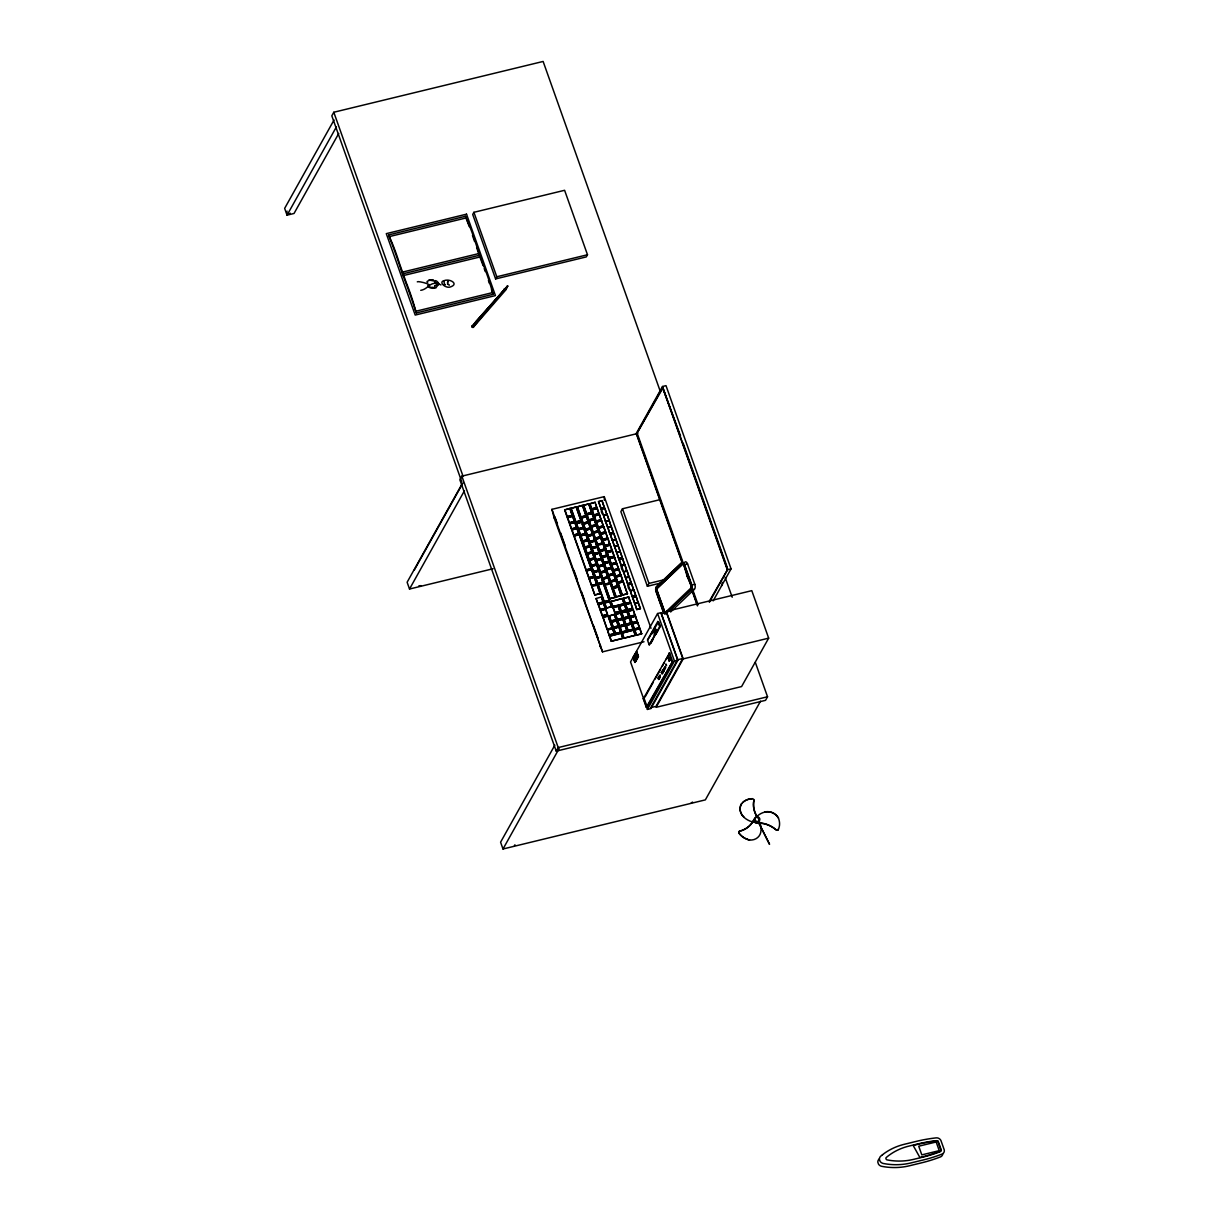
<?xml version="1.0" encoding="UTF-8"?>
<svg xmlns="http://www.w3.org/2000/svg" width="1229" height="1229" viewBox="0 0 1229 1229"><rect width="100%" height="100%" fill="white"/><g stroke="black" fill="none" stroke-linecap="round" stroke-linejoin="round"><path stroke-width="1.5" d="M434.728 286.296C435.696 290.443 426.478 287.294 427.922 285.358M443.961 281.61L444.483 284.068M635.332 656.486L636.115 659.42L637.037 658.575L635.516 653.505L636.238 656.178M634.087 658.974C638.358 668.822 632.382 644.902 634.978 660.879L634.502 658.99L635.285 661.678M758.401 818.591A24.565 22.153 29.2 0 1 753.93 800.417L753.654 799.234L753.853 800.555A24.565 22.153 29.2 0 0 757.279 817.254M665.78 667.408L664.935 668.822L665.411 666.395M664.29 669.006C667.04 664.336 661.955 669.098 664.981 668.837M635.193 661.924C631.291 658.437 640.708 659.036 636.806 654.611M635.961 656.593C637.882 661.202 637.436 651.17 637.375 655.595M636.007 653.598L636.054 654.473L635.931 652.937M686.965 575.034L687.042 575.833M637.236 658.037C637.728 657.269 635.808 652.983 637.298 656.317M636.054 656.455C637.697 662.477 635.593 654.996 637.175 654.058M637.897 657.208C635.869 650.233 637.728 661.002 636.223 655.81M636.852 657.423L636.514 656.056M635.7 656.563L636.668 658.375M636.315 659.42C635.7 657.638 635.716 661.11 634.963 661.817C636.146 661.31 635.239 658.821 634.625 657.315M634.195 658.606C635.9 655.334 635.531 661.571 635.7 661.018C633.964 654.996 635.316 663.721 636.714 659.251M753.93 820.434L753.792 819.835A24.565 22.153 29.2 0 1 739.689 831.219M759.03 821.295L759.23 821.279A18.881 17.022 29.2 0 1 760.751 832.325A11.522 10.385 29.2 0 1 749.582 840.006L747.201 839.361A15.547 14.026 29.2 0 1 739.274 833.631L738.89 832.801M634.225 658.836C632.874 656.962 635.562 661.678 634.825 658.283M666.441 665.657L665.857 664.013L666.517 665.258M444.022 284.575L445.436 284.652M738.998 832.985L739.197 831.326L738.706 832.125M668.576 658.053C671.357 658.775 668.084 663.952 668.668 657.822M635.593 653.859L635.915 655.41M634.702 657.761L635.163 655.748M686.796 575.049L683.923 565.186A1.89 0.999 81.9 0 0 682.494 564.28L657.254 588.23A1.89 0.999 81.9 0 0 657.023 590.719L664.413 611.059A1.89 0.999 81.9 0 0 665.841 611.95L690.928 588.03A1.89 0.999 81.9 0 0 691.159 585.542L686.996 576.094M438.292 283.1C431.302 282.808 435.435 277.355 438.814 283.745L437.908 285.174M721.5 585.941L722.452 582.392M447.479 282.501L448.047 281.088M434.774 285.835L436.187 285.097M778.51 829.068L777.174 830.358L778.003 829.898M660.28 391.375L543.126 61.45L333.796 112.254L331.815 115.818L461.766 481.799M334.042 119.996L284.652 208.377L287.048 215.167L294.038 213.462L338.758 133.423M287.048 215.167L336.454 126.787M473.902 212.31L472.704 214.445L495.594 278.922L586.294 256.907L587.493 254.756L564.603 190.295L473.902 212.31L496.793 276.771L495.594 278.922M637.82 433.438L461.843 476.161L459.846 479.709L556.23 751.134L765.544 700.33L767.541 696.766L755.328 662.385M462.073 483.903L407.122 582.239L409.518 589.029L493.059 568.75M414.265 570.118L462.934 483.028M409.518 589.029L464.485 490.678M644.011 641.768L602.517 651.846L554.156 518.008L554.863 516.718M564.633 509.943L570.026 508.391L572.268 515.458L567.045 516.733L564.633 509.943L570.026 508.391M570.917 508.422L576.309 506.87L580.964 520.727L575.725 521.987L570.917 508.422L576.309 506.87M567.045 516.733L572.437 515.181M567.399 517.762L572.806 516.195L574.45 521.588L569.211 522.863L567.399 517.762L572.806 516.195M577.2 506.901L582.592 505.334L586.033 515.796L580.81 517.071L577.2 506.901L582.592 505.334M569.211 522.863L574.604 521.28M569.565 523.877L574.972 522.31L576.616 527.687L571.377 528.962L569.565 523.877L574.972 522.31M583.468 505.365L588.86 503.813L591.717 512.585L586.479 513.86L583.468 505.365L588.86 503.813M571.377 528.962L576.785 527.395M575.725 521.987L581.117 520.435M571.746 529.976L577.138 528.409L578.782 533.801L573.544 535.076L571.746 529.976L577.138 528.409M576.34 523.708L581.732 522.141L583.376 527.533L578.137 528.793L576.34 523.708L581.732 522.141M580.81 517.071L586.202 515.519M581.163 518.116L586.571 516.549L588.215 521.926L582.976 523.201L581.163 518.116L586.571 516.549M589.751 503.844L595.159 502.277L596.787 507.669L591.564 508.929L589.751 503.844L595.159 502.277M573.544 535.076L578.951 533.494M573.912 536.074L579.305 534.523L591.195 568.735L585.956 569.995L573.912 536.074L579.305 534.523M578.137 528.793L583.545 527.226M586.479 513.86L591.871 512.293M578.506 529.807L583.898 528.24L585.542 533.632L580.303 534.907L578.506 529.807L583.898 528.24M586.847 514.89L592.24 513.323L593.884 518.715L588.645 519.975L586.847 514.89L592.24 513.323M582.976 523.201L588.368 521.634M591.564 508.929L596.956 507.362M583.329 524.215L588.737 522.648L590.381 528.04L585.142 529.3L583.329 524.215L588.737 522.648M591.917 509.958L597.325 508.391L598.953 513.768L593.73 515.043L591.917 509.958L597.325 508.391M713.143 600.889L731.055 568.858L665.995 385.645L662.508 386.49L636.238 433.484L682.156 562.805A3.395 1.813 81.9 0 1 684.599 564.541M598.477 501.724L602.118 500.602L604.376 507.669L600.889 508.514L598.477 501.724L602.118 500.602M682.679 563.512L636.637 433.883L662.585 387.458L680.543 435.896M580.303 534.907L585.711 533.34M588.645 519.975L594.053 518.408M636.637 433.883L663.291 387.289M580.672 535.921L586.064 534.354L587.708 539.746L582.485 541.006L580.672 535.921L586.064 534.354M589.014 521.004L594.406 519.421L596.05 524.814L590.826 526.089L589.014 521.004L594.406 519.421M585.142 529.3L590.55 527.733M593.73 515.043L599.122 513.476M585.511 530.329L590.903 528.762L592.547 534.139L587.308 535.414L585.511 530.329L590.903 528.762M594.083 516.057L599.491 514.49L601.135 519.882L595.896 521.157L594.083 516.057L599.491 514.49M582.485 541.006L587.877 539.439M590.826 526.089L596.219 524.522M600.889 508.514L604.53 507.377M582.838 542.02L588.245 540.453L589.874 545.845L584.651 547.12L582.838 542.02L588.245 540.453M591.18 527.103L596.587 525.536L598.216 530.928L592.992 532.188L591.18 527.103L596.587 525.536M606.942 514.168C602.318 518.961 598.016 506.84 604.898 508.407L606.788 514.459L604.898 508.407M587.308 535.414L592.716 533.847M595.896 521.157L601.304 519.575M587.677 536.428L593.069 534.861L594.713 540.253L589.474 541.528L587.677 536.428L591.164 535.583M596.265 522.171L601.657 520.604L603.301 525.981L598.062 527.256L596.265 522.171L601.657 520.604M584.651 547.12L590.043 545.553M592.992 532.188L598.385 530.621M585.004 548.134L590.412 546.567L592.055 551.959L586.817 553.219L585.004 548.134L590.412 546.567M593.515 532.91L595.159 538.302L600.551 536.735L598.753 531.635L593.515 532.91L595.159 538.302M603.577 515.35L605.467 521.403L609.108 520.282L607.065 514.505L603.577 515.35L605.467 521.403M593.069 534.861L594.713 540.253M589.474 541.528L594.882 539.946M598.062 527.256L603.47 525.689M589.843 542.542L595.235 540.975L596.879 546.352L591.656 547.627L589.843 542.542L595.235 540.975M598.6 527.978L600.228 533.371L605.636 531.788L603.823 526.703L598.6 527.978L600.228 533.371M607.065 514.505L609.108 520.282M586.817 553.219L592.209 551.652M598.753 531.635L595.097 532.787M587.17 554.248L592.578 552.666L594.221 558.058L588.983 559.333L587.17 554.248L592.578 552.666M595.512 539.316L600.92 537.749L602.563 543.141L597.325 544.401L595.512 539.316L600.92 537.749M609.799 533.616L607.909 527.564L609.799 533.616L613.44 532.495L611.397 526.719L607.633 527.518L605.574 521.741L609.231 520.62L611.12 526.673L609.231 520.62M591.656 547.627L597.048 546.06M600.167 527.856L603.823 526.703M592.009 548.641L597.417 547.074L599.045 552.466L593.822 553.741L592.009 548.641L597.417 547.074M600.597 534.385L605.989 532.818L607.633 538.194L602.394 539.47L600.597 534.385L605.989 532.818M588.983 559.333L594.39 557.766M597.325 544.401L602.732 542.834M589.352 560.347L594.744 558.78L596.388 564.172L591.149 565.432L589.352 560.347L594.744 558.78M597.693 545.43L599.491 550.515L597.693 545.43L603.086 543.863L604.898 548.948L599.491 550.515M607.633 527.518L611.274 526.381M593.822 553.741L599.214 552.159M602.394 539.47L607.802 537.903M594.175 554.755L599.583 553.188L601.211 558.565L595.988 559.84L594.175 554.755L597.663 553.91M585.956 569.995L591.349 568.443M602.763 540.483L608.171 538.916L609.799 544.309L604.576 545.584L602.763 540.483L608.171 538.916M586.325 571.009L591.717 569.457L593.96 576.524L588.722 577.799L586.325 571.009L591.717 569.457M607.756 527.856L611.397 526.719M659.666 499.742L622.458 508.775L620.86 511.633L647.376 586.264L662.262 582.654M591.149 565.432L596.557 563.865M603.086 543.863L604.729 549.24M591.518 566.461L596.91 564.879L598.554 570.271L593.315 571.546L591.518 566.461L596.91 564.879M600.029 551.237L601.657 556.614L607.065 555.047L605.252 549.962L600.029 551.237L601.657 556.614M599.583 553.188L601.211 558.565M595.988 559.84L601.38 558.273M610.321 534.354L612.211 540.407L615.852 539.27L613.809 533.509L610.321 534.354L612.365 540.13M604.576 545.584L609.968 544.001M596.342 560.854L601.749 559.287L603.393 564.679L598.154 565.954L596.342 560.854L601.749 559.287M605.098 546.29L606.742 551.683L612.134 550.116L610.337 545.031L605.098 546.29L606.742 551.683M588.722 577.799L594.114 576.247M613.809 533.509L615.852 539.27M589.09 578.813L594.483 577.261L596.726 584.328L591.502 585.603L589.09 578.813L594.483 577.261M593.315 571.546L598.723 569.979M601.596 551.114L605.252 549.962M593.684 572.56L599.076 570.993L600.72 576.386L595.481 577.645L593.684 572.56L599.076 570.993M602.195 557.336L603.838 562.728L609.231 561.161L607.418 556.076L602.195 557.336L603.838 562.728M598.154 565.954L603.562 564.372M612.488 540.468L614.377 546.521L618.018 545.384L615.975 539.608L612.488 540.468L614.531 546.229M606.68 546.168L610.337 545.031M598.523 566.968L603.915 565.401L605.559 570.778L600.32 572.053L598.523 566.968L603.915 565.401M607.264 552.405L608.908 557.797L614.3 556.23L612.503 551.13L607.264 552.405L608.908 557.797M615.975 539.608L618.018 545.384M595.481 577.645L600.889 576.078M603.762 557.213L607.418 556.076M591.502 585.603L596.895 584.052M596.019 578.367L597.663 583.76L603.055 582.193L601.258 577.092L596.019 578.367L597.663 583.76M604.192 563.742L609.599 562.175L611.228 567.568L606.005 568.843L604.192 563.742L609.599 562.175M591.856 586.617L594.867 595.097L591.856 586.617L597.248 585.065L600.259 593.546L594.867 595.097M600.32 572.053L605.728 570.486M614.654 546.567L616.543 552.62L620.199 551.483L618.141 545.722L614.654 546.567L616.697 552.343M608.847 552.282L612.503 551.13M600.689 573.067L606.081 571.5L607.725 576.893L602.487 578.168L600.689 573.067L606.081 571.5M609.261 558.811L614.669 557.244L616.313 562.636L611.074 563.896L609.261 558.811L614.669 557.244M618.141 545.722L620.199 551.483M601.258 577.092L597.601 578.244M606.005 568.843L611.397 567.26M597.248 585.065L600.105 593.837M598.016 584.758L603.408 583.207L609.277 600.459L604.038 601.734L598.016 584.758L603.408 583.207M606.358 569.857L611.765 568.29L613.394 573.666L608.171 574.942L606.358 569.857L611.765 568.29M602.487 578.168L607.894 576.601M616.82 552.681L618.709 558.734L622.366 557.597L620.307 551.836L616.82 552.681L618.709 558.734M611.074 563.896L616.482 562.329M602.855 579.182L608.247 577.615L609.891 583.007L604.653 584.267L602.855 579.182L608.247 577.615M611.443 564.91L616.835 563.343L618.479 568.735L613.24 570.01L611.443 564.91L616.835 563.343M620.307 551.836L622.197 557.889M608.171 574.942L613.563 573.375M608.524 575.955L613.932 574.389L615.575 579.781L610.337 581.056L608.524 575.955L613.932 574.389M596.08 598.508L597.878 603.608L596.08 598.508L601.473 596.941L603.285 602.041L597.878 603.608M604.653 584.267L610.06 582.7M613.24 570.01L618.648 568.443M619.078 559.748L622.719 558.611L624.609 564.664L621.121 565.509L619.078 559.748L622.719 558.611M605.021 585.265L609.845 598.846L605.021 585.265L610.414 583.714L615.237 597.279L609.845 598.846M613.609 571.024L619.001 569.457L620.645 574.849L615.406 576.109L613.609 571.024L619.001 569.457M601.473 596.941L603.116 602.333M610.337 581.056L615.744 579.473M610.705 582.07L616.098 580.503L617.741 585.88L612.503 587.155L610.705 582.07L616.098 580.503M598.246 604.622L603.639 603.055L605.282 608.447L600.059 609.707L598.246 604.622L603.639 603.055M610.414 583.714L615.068 597.571M621.121 565.509L624.778 564.388M615.406 576.109L620.814 574.542M626.944 570.486C622.32 575.28 618.018 563.159 624.885 564.726L626.775 570.778L624.885 564.726M615.775 577.123L621.167 575.556L622.811 580.948L617.588 582.223L615.775 577.123L621.167 575.556M604.038 601.734L609.43 600.167M612.503 587.155L617.91 585.588M600.059 609.707L605.451 608.14M604.699 602.794L606.327 608.186L611.735 606.619L609.922 601.534L604.699 602.794L606.327 608.186M600.413 610.721L605.82 609.154L607.449 614.546L602.225 615.821L600.413 610.721L605.82 609.154M612.994 588.491L618.387 586.94L621.229 595.712L616.006 596.971L612.994 588.491L618.387 586.94M617.588 582.223L622.98 580.656M627.067 570.824L628.941 576.877L627.067 570.824L623.41 571.961L625.453 577.722L629.233 576.939L631.276 582.7L627.635 583.836L625.745 577.784L627.635 583.836M617.941 583.237L623.333 581.686L627.389 593.837L622.166 595.113L617.941 583.237L623.333 581.686M606.266 602.671L609.922 601.534M602.225 615.821L607.618 614.254M610.813 601.565L622.473 598.477L624.132 603.854L612.61 606.65L610.813 601.565L622.473 598.477M612.426 627.819L607.034 629.371L602.978 617.204L608.217 615.944L612.426 627.819L608.785 628.941M625.453 577.722L629.11 576.601M616.006 596.971L621.398 595.42M612.61 606.65L624.286 603.577M625.576 578.06L629.233 576.939M602.824 617.496L608.217 615.944M612.979 607.679L618.371 606.112L620.015 611.504L614.777 612.764L612.979 607.679L618.371 606.112M609.108 615.99L614.5 614.423L616.144 619.815L610.905 621.075L609.108 615.99L614.5 614.423M622.166 595.113L627.558 593.561M633.688 589.49C629.064 594.283 624.762 582.162 631.645 583.714L633.519 589.766L631.645 583.714M614.777 612.764L620.184 611.197M610.905 621.075L616.313 619.508M619.247 606.158L624.655 604.591L626.298 609.968L621.06 611.243L619.247 606.158L624.655 604.591M623.364 598.523L628.756 596.956L630.4 602.348L625.177 603.608L623.364 598.523L628.756 596.956M615.376 614.469L620.783 612.902L622.427 618.279L617.188 619.554L615.376 614.469L620.783 612.902M611.335 622.258L616.728 620.691L618.371 626.083L613.133 627.358L611.335 622.258L616.728 620.691M607.449 629.77L609.092 635.163L614.485 633.58L612.687 628.495L607.449 629.77L609.092 635.163M630.323 590.673L632.213 596.726L635.854 595.589L633.811 589.828L630.323 590.673L632.213 596.726M599.813 646.608L600.535 645.317M621.06 611.243L626.452 609.676M625.177 603.608L630.569 602.041M617.188 619.554L622.596 617.987M625.53 604.637L630.938 603.055L632.566 608.447L627.343 609.722L625.53 604.637L630.938 603.055M633.811 589.828L635.7 595.881M613.133 627.358L618.54 625.791M609.031 629.647L612.687 628.495M621.828 612.641L623.472 618.033L628.864 616.466L627.067 611.366L621.828 612.641L623.472 618.033M617.603 620.737L623.011 619.17L624.655 624.562L619.416 625.838L617.603 620.737L623.011 619.17M609.446 636.161L621.121 633.089L622.765 638.45L611.259 641.246L609.446 636.161L619.324 633.765M613.563 628.541L618.955 626.974L620.599 632.367L615.36 633.626L613.563 628.541L617.05 627.696M636.791 609.615L634.901 603.562L636.791 609.615L640.432 608.493L638.389 602.717L634.61 603.516L632.566 597.74L636.223 596.618L638.097 602.671L636.223 596.618M627.343 609.722L632.735 608.155M623.41 612.518L627.067 611.366M619.416 625.838L624.824 624.255M618.955 626.974L620.599 632.367M611.259 641.246L622.934 638.174M615.36 633.626L620.768 632.059M627.942 611.412L633.334 609.845L634.978 615.237L629.755 616.512L627.942 611.412L633.334 609.845M623.886 619.216L629.294 617.649L630.938 623.042L625.699 624.301L623.886 619.216L629.294 617.649M619.846 627.02L625.238 625.453L626.882 630.83L621.644 632.105L619.846 627.02L625.238 625.453M554.832 745.158L500.587 842.203L502.999 848.993L705.354 799.879L760.521 701.16M634.61 603.516L638.266 602.379M629.755 616.512L635.147 614.93M625.699 624.301L631.091 622.734M621.121 633.089L622.166 636.76M621.644 632.105L627.051 630.538M647.376 586.264L648.958 583.422L663.844 579.811M634.732 603.854L638.389 602.717M630.17 617.695L635.577 616.128L637.206 621.505L631.983 622.78L630.17 617.695L635.577 616.128M622.012 633.119L633.688 630.031L635.332 635.408L623.825 638.204L622.012 633.119L633.688 630.031M626.114 625.5L631.522 623.917L633.165 629.309L627.927 630.585L626.114 625.5L631.522 623.917M556.23 751.134L558.212 747.57L767.541 696.766M502.999 848.993L559.118 748.584M631.983 622.78L637.375 621.213M623.825 638.204L635.485 635.116M627.927 630.585L633.319 629.018M632.397 623.963L637.805 622.396L639.433 627.789L634.21 629.064L632.397 623.963L637.805 622.396M634.21 629.064L639.602 627.497M634.563 630.078L639.971 628.511L641.615 633.903L636.376 635.163L634.563 630.078L639.971 628.511M636.376 635.163L641.768 633.596M657.592 613.517L630.538 661.939L647.406 709.425L650.894 708.58L677.947 660.173L661.079 612.672L657.592 613.517L674.46 661.018L647.406 709.425M633.242 657.331L636.607 651.585L638.419 656.67L635.055 662.416L633.242 657.331L635.055 662.416M657.807 621.459L647.468 639.971L649.265 645.056L660.311 626.375L657.807 621.459L659.62 626.544M647.668 640.155L658.544 621.766L660.111 626.175L649.235 644.58M651.616 633.626L654.197 629.002M651.677 634.056L654.166 629.601L654.243 635.608M650.771 642.905L653.275 638.419M658.375 629.294L655.042 634.179L654.366 628.157M650.832 643.335L653.413 638.711M656.009 634.087L657.73 630.999M643.289 698.779L669.636 652.998L672.647 661.479L647.176 707.059L646.3 707.274L643.289 698.779L644.165 698.579L647.176 707.059M645.071 696.951L653.26 682.295M655.088 679.038L660.541 669.283M662.354 666.026L664.182 662.769M665.995 659.512L669.636 652.998M658.099 678.131L659.681 675.289L660.157 676.641L658.575 679.499L658.099 678.131L660.388 675.12M661.279 672.447L663.568 669.421L664.044 670.788L662.462 673.63L661.279 672.447L663.568 669.421M661.755 673.799L664.044 670.788M646.3 707.274L672.647 661.479M709.548 600.812L727.86 569.135L709.333 602.302M677.548 659.773L650.802 707.627L656.04 706.352L682.786 658.498L666.395 612.365L661.171 613.624L677.548 659.773L682.786 658.498M683.186 658.898L656.117 707.32L741.594 686.565L768.663 638.158L751.795 590.657L666.318 611.397L683.186 658.898L768.663 638.158M743.914 817.27A11.522 10.385 29.2 0 1 741.594 803.658L741.671 803.505A11.522 10.385 29.2 0 0 743.991 817.131L743.914 817.27A18.881 17.022 29.2 0 0 754.698 822.385L754.821 822.262M743.115 802.061L743.284 801.907A15.547 14.026 29.2 0 1 751.902 798.696L752.716 798.712L751.81 798.835A15.547 14.026 29.2 0 0 743.207 802.061L741.594 803.658M753.792 819.835L753.869 819.682A24.565 22.153 29.2 0 1 739.766 831.081L738.967 831.603M747.432 839.422L749.582 840.006M757.402 823.107L757.402 823.107A24.565 22.153 29.2 0 1 775.991 829.898M755.589 818.007A18.881 17.022 29.2 0 1 764.853 812.077L764.93 811.939A11.522 10.385 29.2 0 1 778.418 817.884L779.125 820.265A15.547 14.026 29.2 0 1 778.433 829.222M778.418 817.884L778.341 818.022A11.522 10.385 29.2 0 0 764.853 812.077M777.25 830.22L776.067 829.759A24.565 22.153 29.2 0 0 757.479 822.954M777.389 830.328L778.065 829.882M505.38 289.798L504.443 288.6L505.38 289.798L507.654 286.05L505.918 289.783L473.165 327.452L471.997 326.914L507.623 286.004L475.562 321.921L476.499 323.119M440.965 284.928C429.843 279.69 429.09 289.092 420.748 290.321M432.316 287.263L435.773 288.032L437.724 285.236M471.813 326.361L507.638 286.004L472.673 327.467M471.997 326.914L474.64 323.826M686.888 575.863L687.841 576.201M447.817 282.286L448.047 281.579M665.58 613.624A3.395 1.813 81.9 0 1 663.43 611.735L656.194 591.379A3.395 1.813 81.9 0 1 656.624 586.894L681.696 562.974A3.395 1.813 81.9 0 1 684.276 564.587L691.512 584.943A3.395 1.813 81.9 0 1 691.097 589.428L691.405 589.382A3.395 1.813 81.9 0 0 691.819 584.896L684.445 564.434A3.779 2.012 81.9 0 0 681.573 562.636L656.501 586.556A3.779 2.012 81.9 0 0 656.025 591.533L663.261 611.888A3.779 2.012 81.9 0 0 664.597 613.824M682.494 564.28L657.423 588.199A1.89 0.999 81.9 0 0 657.177 590.703L664.413 611.059M667.654 612.057L691.405 589.382M668.776 611.182L691.205 589.766L694.37 589.321A3.779 2.012 81.9 0 0 694.846 584.343L687.61 563.973A3.779 2.012 81.9 0 0 684.737 562.175M670.619 611.981L694.37 589.321M433.13 280.75L428.813 280.074M429.643 287.386L430.933 287.079M433.361 280.627C435.066 278.123 424.066 281.472 427.677 282.286M758.078 821.525L769.554 844.338L758.139 821.494A2.642 2.381 29.2 0 1 755.912 816.962L756.526 816.747A2.642 2.381 29.2 0 1 758.677 821.31M388.641 234.923L465.392 216.289L469.248 225.23A90.485 28.037 76.4 0 1 476.222 244.878L483.105 264.235A90.485 28.037 76.4 0 1 490.079 283.899L493.106 294.315L416.354 312.949L415.755 311.26A260.548 80.715 76.4 0 0 403.097 275.634L401.898 272.239A260.548 80.715 76.4 0 0 389.24 236.613L388.641 234.923L392.497 243.849A90.485 28.037 76.4 0 1 399.471 263.498L406.353 282.87A90.485 28.037 76.4 0 1 413.328 302.518L416.354 312.949M389.24 236.613L465.991 217.979A260.548 80.715 76.4 0 1 469.278 226.674M401.898 272.239L478.649 253.604L479.848 256.999A260.548 80.715 76.4 0 1 483.135 265.694M402.497 273.929L479.249 255.309M403.097 275.634L479.848 256.999M496.793 276.771L587.493 254.756M415.755 311.26L492.506 292.625L493.106 294.315M554.156 518.008L551.913 509.344L604.253 496.639L651.001 628.311M601.242 509.528L604.729 508.683M605.574 521.741L609.077 520.896M600.397 533.063L605.636 531.788M609.953 533.34L613.44 532.495M595.328 537.995L600.551 536.735M599.66 550.208L604.898 548.948M606.911 551.391L612.134 550.116M601.826 556.322L607.065 555.047M609.077 557.49L614.3 556.23M618.878 558.442L622.366 557.597M603.992 562.436L609.231 561.161M621.244 565.847L624.731 565.002M597.832 583.452L603.055 582.193M627.789 583.545L631.276 582.7M627.988 584.85L631.476 584.005M595.036 594.821L600.259 593.546M731.055 568.858L727.568 569.703L662.508 386.49M609.999 598.554L615.237 597.279M598.047 603.301L603.285 602.041M632.367 596.449L635.854 595.589M632.566 597.74L636.054 596.895M606.496 607.894L611.735 606.619M636.945 609.338L640.432 608.493M623.641 617.726L628.864 616.466M609.261 634.855L614.485 633.58M636.607 651.585L638.419 656.67M636.361 654.78L637.375 655.042M637.313 654.35L637.882 657.023L637.037 654.089M636.653 654.903L636.345 655.38M634.548 657.254L635.239 656.071M636.929 655.533L635.9 655.825L636.514 657.054M634.994 657.254L635.378 656.532M635.961 656.163C636.852 653.982 637.851 657.192 637.375 655.226M634.394 656.132L636.683 657.162L637.621 656.286M635.716 656.732L637.498 655.533M636.76 656.747L635.808 657.023L636.361 658.59L636.115 656.286M636.668 655.303L637.912 656.486M635.823 657.269L637.743 656.639M635.608 657.991L634.763 658.928M636.007 657.945L637.728 657.515L637.513 655.979M634.364 659.021L635.992 658.821M635.992 657.73L637.574 657.807M636.883 657.407L637.221 658.406L635.854 658.698M634.087 659.543L635.439 659.282M635.654 659.282C638.542 660.096 634.441 654.811 636.514 658.176M634.502 659.543L636.438 659.604L636.146 658.206M668.96 657.914L669.498 658.944M668.361 658.421L669.191 661.263M669.805 659.358L669.959 660.296M674.46 661.018L677.947 660.173M664.059 668.73L664.858 668.73M660.157 676.641L659.266 679.33L658.79 677.962M684.276 564.587L687.61 563.973M683.923 565.186L687.088 574.527M656.624 586.894L656.931 586.847A3.395 1.813 81.9 0 0 656.516 591.333L663.737 611.689A3.395 1.813 81.9 0 0 665.427 613.624M691.512 584.943L694.846 584.343M690.928 588.03L690.759 588.061A1.89 0.999 81.9 0 0 691.005 585.557L691.159 585.542M447.955 284.298L449.368 285.174M473.611 326.929L472.32 326.346M445.466 280.289C450.505 279.014 458.724 284.007 450.766 286.818C445.927 289.138 437.247 281.564 444.913 280.427M417.292 281.84C417.307 281.042 425.787 282.685 429.075 284.575M437.386 285.405L436.541 285.159M634.917 661.817L634.579 660.28M447.448 283.853L448.57 284.391M747.509 839.284L747.278 839.207A15.547 14.026 29.2 0 1 739.351 833.477M636.883 657.699L636.899 657.961M473.488 326.376L472.213 325.793L473.442 326.376M636.791 654.873L637.482 656.24L636.975 654.873M635.362 661.187L634.548 659.804M938.188 1141.311L936.513 1140.666A157.45 141.996 29.2 0 0 917.541 1144.015L908.846 1146.119A61.22 55.213 29.2 0 0 887.983 1156.09L886.324 1157.457A1.89 1.705 29.2 0 0 885.863 1158.286L886.263 1159.408A1.89 1.705 29.2 0 0 887.184 1159.899L889.473 1160.314A61.22 55.213 29.2 0 0 913.546 1159.377L922.242 1157.272A157.496 142.042 29.2 0 0 940.4 1151.604L941.383 1150.313L938.203 1141.342M637.129 655.303L637.313 656.194M636.76 658.974L636.837 657.792M634.41 659.927L634.809 660.68M635.777 659.297C636.914 661.233 635.746 657.192 636.192 659.343M635.608 660.065L635.086 657.792M637.175 656.854L637.436 657.838M635.055 661.955L634.871 661.632M637.114 654.842L637.252 655.41M634.963 659.497L634.517 658.575M635.501 658.544L636.054 659.835M636.637 657.868L636.223 656.793M683.109 443.101L727.215 567.337M662.585 387.458L727.153 569.304M725.125 577.353L732.207 597.248M637.344 433.714L682.725 561.545M692.326 588.553L698.072 604.76M687.687 576.232L691.005 585.557M692.265 590.519L697.381 604.929M691.727 589.751L697.473 605.912M622.458 508.775L648.958 583.422M668.76 653.213L671.771 661.694M662.861 669.59L663.353 670.957M601.964 500.879L604.376 507.669M611.243 527.011L613.286 532.771M622.565 558.903L624.609 564.664M629.064 577.215L631.122 582.992M638.22 603.009L640.278 608.77M661.97 672.278L662.462 673.63M598.631 501.447L601.042 508.238M601.411 509.252L603.454 515.012M605.743 521.465L607.787 527.226M619.232 559.456L621.275 565.232M621.398 565.57L623.456 571.331M623.564 571.669L625.622 577.446M628.142 584.574L630.2 590.335M632.72 597.463L634.778 603.224M595.589 504.274L596.787 507.669M597.156 508.683L598.953 513.768M599.322 514.797L601.135 519.882M601.488 520.896L603.301 525.981M603.654 527.011L605.467 532.096M605.82 533.109L607.633 538.194M608.002 539.224L609.799 544.309M610.168 545.323L611.965 550.408M612.334 551.437L614.147 556.522M614.5 557.536L616.313 562.636M616.666 563.65L618.479 568.735M618.832 569.749L620.645 574.849M621.014 575.863L622.811 580.948M623.18 581.962L627.389 593.837M628.603 597.248L630.4 602.348M631.368 605.052L632.566 608.447M633.181 610.152L634.978 615.237M635.408 616.42L637.206 621.505M637.636 622.704L639.433 627.789M639.802 628.802L641.615 633.903M589.92 503.552L591.733 508.637M592.086 509.651L593.899 514.751M594.252 515.765L596.065 520.85M596.418 521.864L598.231 526.964M600.766 534.077L602.563 539.178M602.932 540.192L604.745 545.277M609.43 558.504L611.243 563.604M611.596 564.618L613.409 569.703M613.778 570.717L615.575 575.817M615.944 576.831L617.741 581.916M618.095 582.945L622.32 594.821M623.533 598.231L625.331 603.316M625.699 604.33L627.512 609.415M628.111 611.12L629.909 616.205M630.339 617.388L632.152 622.488M632.566 623.671L634.379 628.756M634.732 629.77L636.545 634.871M588.706 504.105L591.717 512.585M592.071 513.614L593.884 518.715M594.252 519.729L596.05 524.814M596.418 525.828L598.216 530.928M599.184 533.632L600.397 537.027M600.751 538.041L602.563 543.141M605.083 550.269L606.896 555.354M607.264 556.368L609.062 561.453M609.43 562.483L611.228 567.568M611.596 568.581L613.394 573.666M613.763 574.696L615.575 579.781M615.929 580.795L617.741 585.88M618.218 587.216L621.229 595.712M622.32 598.769L624.132 603.854M624.486 604.883L626.298 609.968M626.898 611.673L628.695 616.758M629.125 617.941L630.938 623.042M631.353 624.224L633.165 629.309M633.519 630.323L635.332 635.408M583.637 505.088L586.648 513.568M587.016 514.598L588.814 519.683M589.183 520.697L590.98 525.782M591.349 526.811L593.161 531.896M595.681 539.024L597.494 544.109M604.361 563.45L606.174 568.535M606.527 569.549L608.34 574.65M608.693 575.664L610.506 580.749M610.859 581.763L612.672 586.863M613.148 588.215L616.159 596.695M619.416 605.851L621.229 610.951M624.055 618.924L625.868 624.009M626.283 625.192L628.096 630.277M582.423 505.626L586.033 515.796M586.402 516.841L588.215 521.926M588.568 522.955L590.381 528.04M590.734 529.054L592.547 534.139M595.082 541.267L596.28 544.662M597.248 547.381L599.045 552.466M601.58 559.594L603.393 564.679M604.345 567.399L605.559 570.778M605.912 571.808L607.725 576.893M608.078 577.907L609.891 583.007M618.202 606.404L620.015 611.504M620.614 613.194L622.427 618.279M622.842 619.477L624.655 624.562M625.069 625.745L626.882 630.83M577.353 506.609L580.964 516.794M581.332 517.808L583.145 522.909M583.498 523.923L585.311 529.008M585.665 530.022L587.477 535.122M587.846 536.136L589.643 541.221M590.012 542.235L591.81 547.335M592.178 548.349L593.991 553.434M594.344 554.448L596.157 559.548M596.511 560.562L598.323 565.647M598.677 566.661L600.489 571.762M600.858 572.775L602.656 577.86M603.024 578.874L604.822 583.975M610.967 601.273L612.779 606.358M613.133 607.387L614.946 612.472M615.545 614.162L617.357 619.262M617.772 620.445L619.585 625.53M620 626.713L621.813 631.814M622.166 632.827L623.979 637.912M576.14 507.147L580.365 519.022M582.162 524.138L583.376 527.533M583.729 528.547L585.542 533.632M585.91 534.646L587.708 539.746M588.077 540.76L589.874 545.845M590.243 546.859L592.055 551.959M592.409 552.973L594.221 558.058M594.575 559.072L596.388 564.172M596.741 565.186L598.554 570.271M598.907 571.285L600.72 576.386M601.688 579.089L602.886 582.485M603.255 583.498L609.277 600.459M609.753 601.826L611.566 606.911M614.331 614.715L616.144 619.815M616.559 620.998L618.371 626.083M571.07 508.13L575.894 521.711M576.493 523.4L578.306 528.501M578.675 529.515L580.472 534.6M580.841 535.629L582.638 540.714M583.007 541.728L584.82 546.813M585.173 547.842L586.986 552.927M587.339 553.941L589.152 559.026M589.505 560.055L591.318 565.14M591.687 566.154L593.484 571.239M593.853 572.268L595.65 577.353M598.185 584.482L604.207 601.442M609.277 615.683L611.074 620.783M611.504 621.966L613.302 627.051M613.732 628.249L615.529 633.334M569.872 508.668L572.268 515.458M572.637 516.503L574.45 521.588M574.803 522.602L576.616 527.687M576.969 528.716L578.782 533.801M579.781 536.597L591.195 568.735M591.548 569.749L593.96 576.524M594.329 577.553L596.726 584.328M603.485 603.347L605.282 608.447M605.651 609.461L607.449 614.546M608.063 616.221L612.272 628.096M612.518 628.802L614.316 633.887M465.392 216.289L465.991 217.979M564.787 509.666L567.199 516.441M567.568 517.47L569.38 522.555M569.734 523.569L571.546 528.67M571.915 529.684L573.713 534.769M574.066 535.783L586.125 569.718M586.479 570.732L588.891 577.507M589.244 578.536L591.656 585.311M598.415 604.315L600.213 609.415M600.582 610.429L602.394 615.514M602.978 617.204L607.203 629.079M609.615 635.869L611.412 640.97M555.508 518.5L557.398 523.861M560.578 532.787L565.017 545.292M573.897 570.302L577.062 579.228M581.501 591.733L584.681 600.674M593.561 625.669L598.001 638.174M551.913 509.344L602.517 651.846M333.796 112.254L463.118 476.437M461.843 476.161L558.212 747.57M634.932 658.452L635.531 660.787M637.16 656.516L636.776 656.025M636.699 656.455L637.052 657.53M634.855 657.73L634.533 656.655M636.13 657.699L635.854 656.701M636.176 654.166L635.961 653.352M637.16 656.286L637.083 654.965M636.146 657.914L635.946 656.993L636.468 658.821M656.255 629.494L655.84 632.751L655.165 626.744M656.148 629.663L656.532 632.582M655.072 627.988L655.456 630.907M604.253 496.639L604.315 500.311M942.766 1153.601A4.24 3.825 29.2 0 1 940.369 1156.95L940.124 1157.042A160.461 144.715 29.2 0 1 921.612 1162.818L909.399 1165.783A64.185 57.886 29.2 0 1 884.173 1166.751L881.946 1166.367A4.901 4.409 29.2 0 1 878.551 1164.262L877.813 1162.188A4.901 4.409 29.2 0 1 879.303 1158.901M758.969 820.035A2.642 2.381 29.2 0 1 757.479 822.892A2.642 2.381 29.2 0 1 754.207 821.494A2.642 2.381 29.2 0 1 755.113 818.391M759.046 819.881A2.642 2.381 29.2 0 1 757.571 822.754A2.642 2.381 29.2 0 1 754.299 821.341A2.642 2.381 29.2 0 1 755.205 818.237M472.474 235.507A260.548 80.715 76.4 0 1 474.578 241.483M476.622 247.521A260.548 80.715 76.4 0 1 478.649 253.604M484.211 268.613A260.548 80.715 76.4 0 1 485.271 271.563M488.42 280.504A260.548 80.715 76.4 0 1 489.465 283.515M491.492 289.568A260.548 80.715 76.4 0 1 492.506 292.625M290.244 213.17A1.89 1.705 29.2 0 1 289.23 214.015M287.064 213.262A1.89 1.705 29.2 0 1 287.094 211.142M691.681 584.789A3.779 2.012 81.9 0 1 691.205 589.766M420.84 585.588A1.89 1.705 29.2 0 1 419.012 585.634M514.951 844.784A1.89 1.705 29.2 0 1 514.413 845.491M692.572 802.091A1.89 1.705 29.2 0 1 691.343 802.629M941.045 1150.467L940.231 1151.281A157.128 141.704 29.2 0 1 922.119 1156.935L919.876 1157.472L913.162 1145.443L917.664 1144.353A157.082 141.673 29.2 0 1 936.59 1141.004L937.865 1141.464L941.045 1150.467M882.499 1154.722L880.886 1156.043A4.901 4.409 29.2 0 0 879.411 1159.346L880.133 1161.405A4.901 4.409 29.2 0 0 883.543 1163.525L885.771 1163.909A64.185 57.886 29.2 0 0 910.996 1162.926L923.209 1159.976A160.461 144.715 29.2 0 0 941.706 1154.2L941.967 1154.092A4.24 3.825 29.2 0 0 944.241 1149.852L940.892 1140.42A4.409 3.979 29.2 0 0 936.206 1137.87L935.914 1137.9A160.461 144.715 29.2 0 0 916.588 1141.311L904.375 1144.276A64.185 57.886 29.2 0 0 882.499 1154.722M466.528 214.169L386.29 233.648L415.202 315.07L495.441 295.59L466.528 214.169M936.175 1141.987L918.739 1146.211L921.811 1154.876L939.233 1150.651L936.175 1141.987"/></g></svg>
